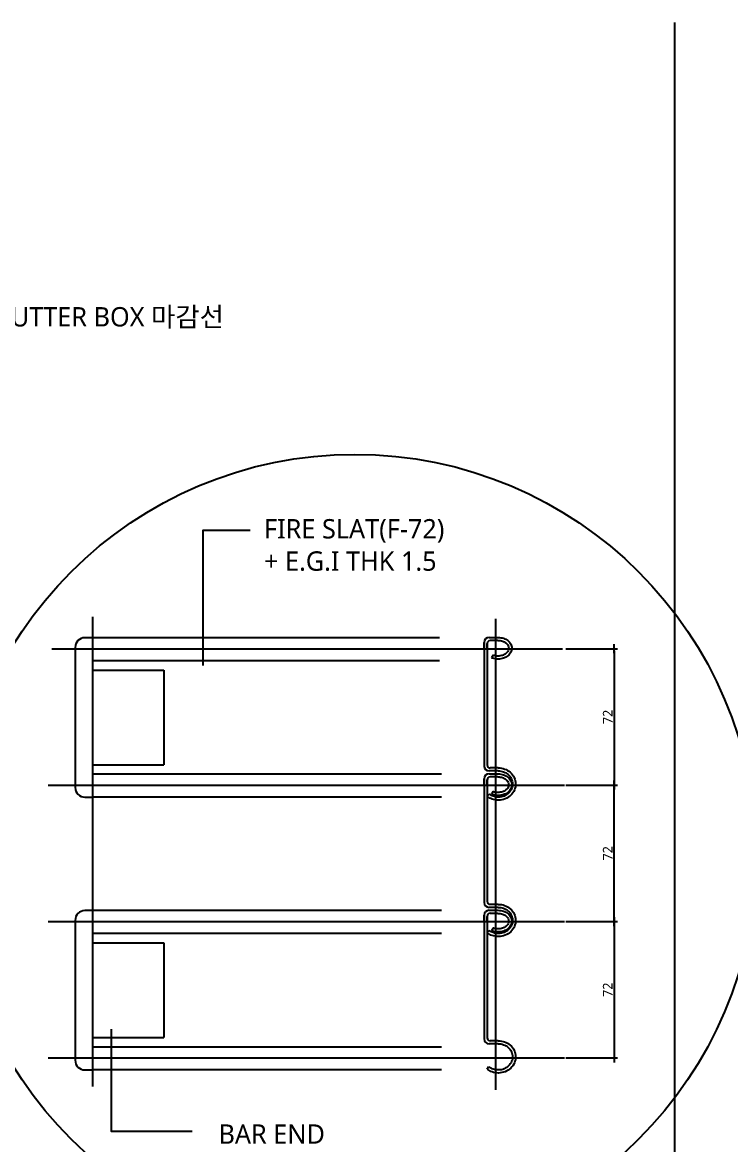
# Model space of a CAD drawing. Extents: x 930 to 96951, y 420 to 531574.
# Drawn here: x 5780 to 7974, y 7983 to 11460 of the extents above; entities that cross this region are included whole.
import ezdxf

# ---------------------------------------------------------------- set-up
doc = ezdxf.new("R2010")
doc.units = 0
doc.header["$LTSCALE"] = 200
doc.header["$MEASUREMENT"] = 0
doc.header["$PDMODE"] = 3
doc.header["$PDSIZE"] = -1
doc.layers.get('0').update_dxf_attribs({"linetype": 'CONTINUOUS'})
doc.layers.get('Defpoints').update_dxf_attribs({"color": 137, "linetype": 'CONTINUOUS'})
for name, color, linetype in [('3', 3, 'CONTINUOUS'), ('A-ELEV-LINE-5', 1, 'CONTINUOUS'), ('CLOUD', 3, 'CONTINUOUS'), ('DIM', 7, 'CONTINUOUS'), ('LIN2', 2, 'CONTINUOUS'), ('R', 1, 'CONTINUOUS'), ('SYM-LEAD', 6, 'CONTINUOUS'), ('TEXT', 3, 'CONTINUOUS')]:
    doc.layers.add(name, color=color, linetype=linetype)
doc.styles.add('맑은고딕', font='malgun.ttf')
doc.styles.add('스타일1', font='malgun.ttf')
doc.dimstyles.new('GAUN-10', dxfattribs={"dimscale": 10, "dimtxt": 3, "dimasz": 0.7, "dimexe": 1, "dimexo": 1, "dimgap": 0.5, "dimtad": 1, "dimdec": 0, "dimzin": 1, "dimdsep": 46, "dimlunit": 6, "dimtxsty": '맑은고딕', "dimblk": 'CJDOT', "dimcen": 0.09, "dimdle": 1, "dimclrd": 256, "dimclre": 256, "dimclrt": 3, "dimadec": 0, "dimazin": 0, "dimtfac": 1, "dimtdec": 0, "dimtix": 1, "dimtmove": 2, "dimatfit": 3, "dimldrblk": 'CJDOT', "dimfxl": 1, "dimtolj": 1, "dimtzin": 1, "dimarcsym": 0})

# ---------------------------------------------------------------- blocks, each defined once
blk = doc.blocks.new('CJDOT')
blk.add_line((-2, 0), (2, 0))
at = {"const_width": 0.5}
blk.add_lwpolyline([(-0.25, 0, 1), (0.25, 0, 1)], format="xyb", close=True, dxfattribs=at)
blk = doc.blocks.new('*D22')
at = {"layer": 'Defpoints', "color": 0, "transparency": 16777216}
for p in [(7453.3, 8673.7), (7453.3, 8250.9), (7613.7, 8250.9)]:
    blk.add_point(p, dxfattribs=at)
at = {"layer": 'DIM', "lineweight": -2, "transparency": 16777216}
for p, q in [((7463.3, 8673.7), (7623.7, 8673.7)), ((7613.7, 8666.7), (7613.7, 8257.9)), ((7463.3, 8250.9), (7623.7, 8250.9))]:
    blk.add_line(p, q, dxfattribs=at)
at = {"layer": 'DIM', "lineweight": -2, "transparency": 16777216, "xscale": 7, "yscale": 7, "zscale": 7}
for p, rotation in [((7613.7, 8673.7), 90), ((7613.7, 8250.9), 270)]:
    blk.add_blockref('CJDOT', p, dxfattribs=dict(at, rotation=rotation))
at = {"layer": 'DIM', "color": 3, "transparency": 16777216, "insert": (7593.4, 8462.3), "char_height": 30, "attachment_point": 5, "rotation": 90, "style": '맑은고딕'}
blk.add_mtext('\\A1;72', dxfattribs=at)
blk = doc.blocks.new('*D23')
at = {"layer": 'Defpoints', "color": 0, "transparency": 16777216}
for p in [(7453.3, 9096.5), (7613.7, 9096.5), (7453.3, 8673.7)]:
    blk.add_point(p, dxfattribs=at)
at = {"layer": 'DIM', "lineweight": -2, "transparency": 16777216}
for p, q in [((7463.3, 9096.5), (7623.7, 9096.5)), ((7613.7, 8680.7), (7613.7, 9089.5)), ((7463.3, 8673.7), (7623.7, 8673.7))]:
    blk.add_line(p, q, dxfattribs=at)
at = {"layer": 'DIM', "lineweight": -2, "transparency": 16777216, "xscale": 7, "yscale": 7, "zscale": 7}
for p, rotation in [((7613.7, 9096.5), 90), ((7613.7, 8673.7), 270)]:
    blk.add_blockref('CJDOT', p, dxfattribs=dict(at, rotation=rotation))
at = {"layer": 'DIM', "color": 3, "transparency": 16777216, "insert": (7593.4, 8885.1), "char_height": 30, "attachment_point": 5, "rotation": 90, "style": '맑은고딕'}
blk.add_mtext('\\A1;72', dxfattribs=at)
blk = doc.blocks.new('*D27')
at = {"layer": 'Defpoints', "color": 0, "transparency": 16777216}
for p in [(7453.3, 9519.3), (7453.3, 9096.5), (7613.7, 9096.5)]:
    blk.add_point(p, dxfattribs=at)
at = {"layer": 'DIM', "lineweight": -2, "transparency": 16777216}
for p, q in [((7463.3, 9519.3), (7623.7, 9519.3)), ((7613.7, 9512.3), (7613.7, 9103.5)), ((7463.3, 9096.5), (7623.7, 9096.5))]:
    blk.add_line(p, q, dxfattribs=at)
at = {"layer": 'DIM', "lineweight": -2, "transparency": 16777216, "xscale": 7, "yscale": 7, "zscale": 7}
for p, rotation in [((7613.7, 9519.3), 90), ((7613.7, 9096.5), 270)]:
    blk.add_blockref('CJDOT', p, dxfattribs=dict(at, rotation=rotation))
at = {"layer": 'DIM', "color": 3, "transparency": 16777216, "insert": (7593.4, 9307.9), "char_height": 30, "attachment_point": 5, "rotation": 90, "style": '맑은고딕'}
blk.add_mtext('\\A1;72', dxfattribs=at)

msp = doc.modelspace()

# ---------------------------------------------------------------- linework, layer by layer
for p, q in [((7225.6, 9554.1), (7253.3, 9554.1)), ((7225.6, 9131.3), (7253.3, 9131.3)), ((7225.6, 8708.5), (7253.3, 8708.5))]:
    msp.add_line(p, q)
at = {"color": 8}
for p, q in [((7246.8, 8575.3), (7246.8, 9189.3)), ((7189.9, 9096.5), (7453.3, 9096.5))]:
    msp.add_line(p, q, dxfattribs=at)
at = {"layer": '3'}
msp.add_line((7800, 11460), (7800, 420), dxfattribs=at)
at = {"layer": 'A-ELEV-LINE-5'}
for p, q in [((7246.8, 8998.1), (7246.8, 9612.1)), ((5871.5, 9519.3), (7453.3, 9519.3)), ((7246.8, 8575.3), (7246.8, 9189.3)), ((5860, 9096.5), (7459.2, 9096.5)), ((7246.8, 8152.5), (7246.8, 8766.5)), ((5860, 8673.7), (7459.2, 8673.7)), ((5860, 8250.9), (7459.2, 8250.9))]:
    msp.add_line(p, q, dxfattribs=at)
at = {"layer": 'CLOUD'}
for p, q in [((5997.6, 9617.6), (5997.6, 8162.7)), ((5997.6, 9553), (5973.4, 9553)), ((7072.4, 9553), (5997.6, 9553)), ((5943.4, 9523), (5943.4, 9089.3)), ((7072.4, 9482.1), (5997.6, 9482.1)), ((5997.6, 9452.8), (6218.4, 9452.8)), ((6218.4, 9452.8), (6218.4, 9159.5)), ((5997.6, 9159.5), (6218.4, 9159.5)), ((7078.3, 9130.2), (5997.6, 9130.2)), ((5973.4, 9059.3), (5997.6, 9059.3)), ((7078.3, 9059.3), (5997.6, 9059.3)), ((5997.6, 8707.4), (5973.4, 8707.4)), ((7078.3, 8707.4), (5997.6, 8707.4)), ((5943.4, 8677.4), (5943.4, 8243.7)), ((7078.3, 8636.5), (5997.6, 8636.5)), ((5997.6, 8607.2), (6218.4, 8607.2)), ((6218.4, 8607.2), (6218.4, 8313.9)), ((5997.6, 8313.9), (6218.4, 8313.9)), ((7078.3, 8284.6), (5997.6, 8284.6)), ((5973.4, 8213.7), (5997.6, 8213.7)), ((7078.3, 8213.7), (5997.6, 8213.7))]:
    msp.add_line(p, q, dxfattribs=at)
at = {"layer": 'CLOUD', "color": 0}
msp.add_circle((6809.9, 8878.2), 1243.3, dxfattribs=at)
at = {"layer": 'CLOUD'}
for centre, start, end in [((5973.4, 9523), 90, 180), ((5973.4, 9089.3), 180, 270), ((5973.4, 8677.4), 90, 180), ((5973.4, 8243.7), 180, 270)]:
    msp.add_arc(centre, 30, start, end, dxfattribs=at)
at = {"layer": 'LIN2', "color": 7}
for p, q in [((7210.3, 9538.9), (7210.3, 9155.6)), ((7210.3, 9520.5), (7210.3, 9538.9)), ((7219.7, 9535.4), (7219.7, 9159.1)), ((7219.7, 9529.5), (7219.7, 9535.4)), ((7219.7, 9520.5), (7219.7, 9529.5)), ((7253.3, 9544.7), (7229.1, 9544.7)), ((7253.3, 9544.7), (7258.8, 9544.7)), ((7238.1, 9499), (7233.3, 9490.8)), ((7253.6, 9149.8), (7229.1, 9149.8)), ((7210.3, 9097.8), (7210.3, 9116.1)), ((7210.3, 9116.1), (7210.3, 8732.8)), ((7219.7, 9106.7), (7219.7, 9112.6)), ((7219.7, 9112.6), (7219.7, 8736.4)), ((7253.7, 9140.4), (7225.6, 9140.4)), ((7253.3, 9121.9), (7229.1, 9121.9)), ((7253.3, 9121.9), (7258.8, 9121.9)), ((7219.7, 9097.8), (7219.7, 9106.7)), ((7238.1, 9076.2), (7233.3, 9068)), ((7253.7, 8717.6), (7225.6, 8717.6)), ((7253.6, 8727), (7229.1, 8727)), ((7253.3, 8699.1), (7229.1, 8699.1)), ((7253.3, 8699.1), (7258.8, 8699.1)), ((7210.3, 8675), (7210.3, 8693.3)), ((7210.3, 8693.3), (7210.3, 8310.1)), ((7219.7, 8683.9), (7219.7, 8689.8)), ((7219.7, 8689.8), (7219.7, 8313.6)), ((7219.7, 8675), (7219.7, 8683.9)), ((7238.1, 8653.4), (7233.3, 8645.2)), ((7253.7, 8294.8), (7225.6, 8294.8)), ((7253.6, 8304.2), (7229.1, 8304.2))]:
    msp.add_line(p, q, dxfattribs=at)
for points in [[(7253.3, 9554.1, -0.07833), (7270.2, 9551.4, -0.087736), (7283.7, 9544.3, -0.105426), (7293.2, 9532.9, -0.122587), (7296.3, 9520.5, -0.122587)], [(7253.3, 9544.7, -0.07833), (7267.3, 9542.5, -0.087736), (7277.9, 9536.9, -0.105426), (7284.9, 9528.5, -0.122587), (7286.9, 9520.5, -0.122587)], [(7296.3, 9520.5, -0.122587), (7293.2, 9508.2, -0.105426), (7283.7, 9496.8, -0.087736), (7270.2, 9489.7, -0.07833), (7253.3, 9487, -0.07833), (7236.4, 9489.7, -0.019148), (7233.3, 9490.8, -0.105426)], [(7286.9, 9520.5, -0.122587), (7284.9, 9512.5, -0.105426), (7277.9, 9504.2, -0.087736), (7267.3, 9498.6, -0.07833), (7253.3, 9496.4, -0.07833), (7239.3, 9498.6, -0.009524), (7238.1, 9499, -0.105426)], [(7253.6, 9149.8, -0.091225), (7274, 9146.4, -0.095179), (7291.4, 9136.1, -0.101362), (7303.5, 9119.9, -0.106214), (7308, 9100.8, -0.106214)], [(7253.3, 9131.3, -0.07833), (7270.2, 9128.6, -0.087736), (7283.7, 9121.5, -0.105426), (7293.2, 9110.1, -0.122587), (7296.3, 9097.8, -0.122587)], [(7253.3, 9121.9, -0.07833), (7267.3, 9119.7, -0.087736), (7277.9, 9114.1, -0.105426), (7284.9, 9105.8, -0.122587), (7286.9, 9097.8, -0.122587)], [(7253.7, 9140.4, -0.091225), (7270.9, 9137.6, -0.095179), (7285.2, 9129.1, -0.101362), (7295, 9115.9, -0.106214), (7298.6, 9100.6, -0.106214)], [(7308, 9100.8, -0.106214), (7304.2, 9081.5, -0.101362), (7292.7, 9064.9, -0.095179), (7275.7, 9054, -0.091225), (7255.4, 9049.9, -0.091225), (7234.9, 9053.3, -0.071895), (7221.4, 9060.4, -0.071895)], [(7298.6, 9100.6, -0.106214), (7295.6, 9085.2, -0.101362), (7286.2, 9071.7, -0.095179), (7272.2, 9062.7, -0.091225), (7255.2, 9059.2, -0.091225), (7238.1, 9062.1, -0.068447), (7227.5, 9067.6, -0.068447)], [(7296.3, 9097.8, -0.122587), (7293.2, 9085.4, -0.105426), (7283.7, 9074, -0.087736), (7270.2, 9066.9, -0.07833), (7253.3, 9064.2, -0.07833), (7236.4, 9066.9, -0.019148), (7233.3, 9068, -0.105426)], [(7286.9, 9097.8, -0.122587), (7284.9, 9089.8, -0.105426), (7277.9, 9081.4, -0.087736), (7267.3, 9075.8, -0.07833), (7253.3, 9073.6, -0.07833), (7239.3, 9075.8, -0.009524), (7238.1, 9076.2, -0.105426)], [(7253.3, 8708.5, -0.07833), (7270.2, 8705.8, -0.087736), (7283.7, 8698.7, -0.105426), (7293.2, 8687.4, -0.122587), (7296.3, 8675, -0.122587)], [(7253.3, 8699.1, -0.07833), (7267.3, 8696.9, -0.087736), (7277.9, 8691.3, -0.105426), (7284.9, 8683, -0.122587), (7286.9, 8675, -0.122587)], [(7253.6, 8727, -0.091225), (7274, 8723.6, -0.095179), (7291.4, 8713.3, -0.101362), (7303.5, 8697.1, -0.106214), (7308, 8678, -0.106214)], [(7253.7, 8717.6, -0.091225), (7270.9, 8714.8, -0.095179), (7285.2, 8706.3, -0.101362), (7295, 8693.1, -0.106214), (7298.6, 8677.8, -0.106214)], [(7308, 8678, -0.106214), (7304.2, 8658.7, -0.101362), (7292.7, 8642.1, -0.095179), (7275.7, 8631.2, -0.091225), (7255.4, 8627.1, -0.091225), (7234.9, 8630.5, -0.071895), (7221.4, 8637.7, -0.071895)], [(7298.6, 8677.8, -0.106214), (7295.6, 8662.4, -0.101362), (7286.2, 8648.9, -0.095179), (7272.2, 8639.9, -0.091225), (7255.2, 8636.5, -0.091225), (7238.1, 8639.3, -0.068447), (7227.5, 8644.9, -0.068447)], [(7296.3, 8675, -0.122587), (7293.2, 8662.6, -0.105426), (7283.7, 8651.3, -0.087736), (7270.2, 8644.1, -0.07833), (7253.3, 8641.4, -0.07833), (7236.4, 8644.1, -0.019148), (7233.3, 8645.2, -0.105426)], [(7286.9, 8675, -0.122587), (7284.9, 8667, -0.105426), (7277.9, 8658.6, -0.087736), (7267.3, 8653, -0.07833), (7253.3, 8650.8, -0.07833), (7239.3, 8653, -0.009524), (7238.1, 8653.4, -0.105426)], [(7253.6, 8304.2, -0.091225), (7274, 8300.8, -0.095179), (7291.4, 8290.5, -0.101362), (7303.5, 8274.4, -0.106214), (7308, 8255.2, -0.106214)], [(7253.7, 8294.8, -0.091225), (7270.9, 8292, -0.095179), (7285.2, 8283.5, -0.101362), (7295, 8270.4, -0.106214), (7298.6, 8255.1, -0.106214)], [(7308, 8255.2, -0.106214), (7304.2, 8235.9, -0.101362), (7292.7, 8219.3, -0.095179), (7275.7, 8208.4, -0.091225), (7255.4, 8204.3, -0.091225), (7234.9, 8207.7, -0.071895), (7221.4, 8214.9, -0.071895)], [(7298.6, 8255.1, -0.106214), (7295.6, 8239.6, -0.101362), (7286.2, 8226.1, -0.095179), (7272.2, 8217.1, -0.091225), (7255.2, 8213.7, -0.091225), (7238.1, 8216.5, -0.068447), (7227.5, 8222.1, -0.068447)]]:
    msp.add_lwpolyline(points, format="xyb", dxfattribs=at)
for centre, radius, start, end in [((7225.6, 9538.9), 15.2, 90, 180), ((7229.1, 9535.4), 9.37, 90, 180), ((7225.6, 9155.6), 15.2, 180, 270), ((7229.1, 9159.1), 9.37, 180, 270), ((7225.6, 9116.1), 15.2, 90, 180), ((7229.1, 9112.6), 9.37, 90, 180), ((7258.2, 9099), 53.3, 223.7471, 226.3562), ((7258.2, 9099), 43.9, 221.5182, 225.5672), ((7225.6, 8732.8), 15.2, 180, 270), ((7229.1, 8736.4), 9.37, 180, 270), ((7225.6, 8693.3), 15.2, 90, 180), ((7229.1, 8689.8), 9.37, 90, 180), ((7258.2, 8676.2), 53.3, 223.7471, 226.3562), ((7258.2, 8676.2), 43.9, 221.5182, 225.5672), ((7229.1, 8313.6), 9.37, 180, 270), ((7225.6, 8310.1), 15.2, 180, 270), ((7258.2, 8253.4), 53.3, 223.7471, 226.3562), ((7258.2, 8253.4), 43.9, 221.5182, 225.5672)]:
    msp.add_arc(centre, radius, start, end, dxfattribs=at)
at = {"layer": 'R', "color": 7}
for p, q in [((7219.7, 9062.2), (7225.3, 9069.9)), ((7219.7, 8639.4), (7225.3, 8647.1)), ((7219.7, 8216.6), (7225.3, 8224.3))]:
    msp.add_line(p, q, dxfattribs=at)
at = {"layer": 'SYM-LEAD', "elevation": 0}
for points in [[(6339.9, 9467.3), (6339.9, 9886.8), (6485.2, 9886.8)], [(6055.5, 8339.9), (6055.5, 8023.8), (6306, 8023.8)]]:
    msp.add_lwpolyline(points, dxfattribs=at)
for points in [[(6339.9, 9467.3, 0, 40, 0), (6339.9, 9602, 0, 0, 0), (6339.9, 9760, 0, 0, 0), (6339.9, 9760, 0, 0, 0)], [(6055.5, 8339.9, 0, 40, 0), (6055.5, 8205.3, 0, 0, 0), (6055.5, 8047.2, 0, 0, 0), (6055.5, 8047.2, 0, 0, 0)]]:
    msp.add_lwpolyline(points, format="xyseb", dxfattribs=at)

# ---------------------------------------------------------------- texts
at = {"layer": 'TEXT', "color": 3, "style": '스타일1'}
for s, p in [('SHUTTER BOX 마감선', (5643.3, 10517.8)), ('BAR END ', (6387.6, 7985.1))]:
    msp.add_text(s, height=60, dxfattribs=at).set_placement(p)
at = {"layer": 'TEXT', "color": 3, "insert": (6528.6, 9840.3), "char_height": 60, "attachment_point": 4, "style": '스타일1'}
msp.add_mtext('\\A1;FIRE SLAT(F-72)\\P+ E.G.I THK 1.5', dxfattribs=at)

# ---------------------------------------------------------------- dimensions: what is measured, and where the dimension line sits
at = {"layer": 'DIM'}
for base, p1, p2, angle, picture, middle in [((7613.7, 9096.5), (7453.3, 9519.3), (7453.3, 9096.5), 90, '*D27', (7593.4, 9307.9)), ((7613.7, 9096.5), (7453.3, 8673.7), (7453.3, 9096.5), 270, '*D23', (7593.4, 8885.1)), ((7613.7, 8250.9), (7453.3, 8673.7), (7453.3, 8250.9), 90, '*D22', (7593.4, 8462.3))]:
    dim = msp.add_linear_dim(base=base, p1=p1, p2=p2, angle=angle, text='72', dimstyle='GAUN-10', dxfattribs=at)
    dim.commit()
    dim.dimension.update_dxf_attribs({"geometry": picture, "text_midpoint": middle})

doc.saveas('drawing.dxf')
